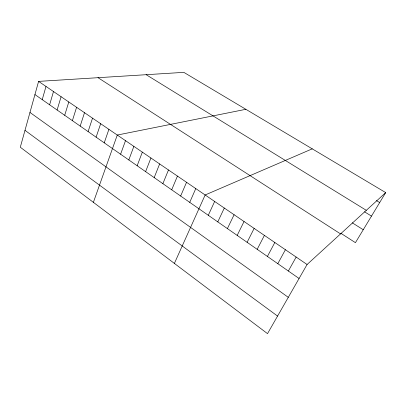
<?xml version="1.0" encoding="UTF-8"?>
<svg xmlns="http://www.w3.org/2000/svg" width="406" height="406" viewBox="0 0 406 406"><rect width="100%" height="100%" fill="white"/><g stroke="black" fill="none" stroke-linecap="round" stroke-linejoin="round"><path stroke-width="0.61" d="M38.6 81.388L20.3 147.226L267.518 333.641L307.083 264.504L385.7 192.601L183.837 72.359L38.6 81.388L307.083 264.504M42.229 99.653L45.995 86.432M49.618 104.799L53.49 91.543M57.109 110.016L61.088 96.724M64.696 115.299L68.787 101.977M72.39 120.653L76.587 107.296M80.19 126.083L84.504 112.695M88.097 131.59L92.527 118.166M96.11 137.172L100.663 123.713M104.235 142.831L108.909 129.341M93.39 202.335L117.278 135.051L245.863 109.305M120.592 154.214L125.515 140.669M128.814 159.944L133.868 146.363M137.152 165.749L142.339 152.138M145.607 171.636L150.925 158M154.184 177.605L159.639 163.943M162.877 183.659L168.48 169.972M171.702 189.805L177.442 176.087M180.65 196.032L186.542 182.289M189.729 202.355L195.773 188.587M174.382 263.408L205.142 194.976L312.25 148.85M208.288 215.276L214.652 201.462M217.778 221.884L224.3 208.045M227.406 228.588L234.1 214.728M237.18 235.394L244.047 221.514M247.107 242.306L254.151 228.4M257.181 249.32L264.407 235.399M267.412 256.445L274.826 242.504M277.805 263.682L285.408 249.72M288.356 271.03L296.157 257.054M385.7 192.601L355.433 242.661L341.086 233.43M376.423 200.584L379.681 202.553M146.16 74.699L366.313 210.333M364.552 211.825L371.485 216.109M352.281 222.823L363.243 229.74M98.029 77.693L340.548 233.897M34.936 94.578L299.08 278.491M29.968 112.452L288.29 297.339M24.994 130.346L277.567 316.081"/></g></svg>
